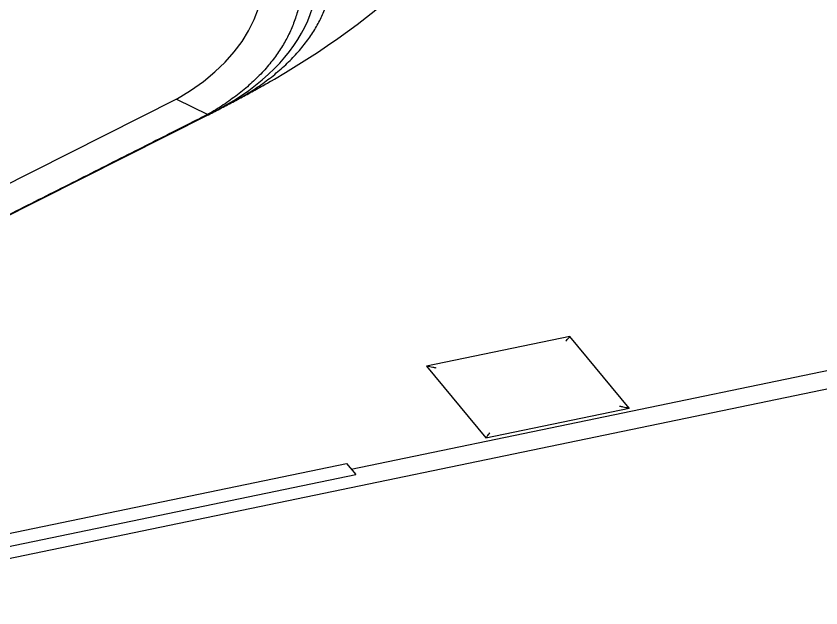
# Model space of a CAD drawing. Header units: millimetres. Extents: x 29838256 to 30236675, y -914750 to -833241.
# Drawn here: x 29973021.7 to 29973519.3, y -837889.9 to -837524 of the extents above; entities that cross this region are included whole.
import ezdxf

# ---------------------------------------------------------------- set-up
doc = ezdxf.new("R2010")
doc.units = ezdxf.units.MM
doc.header["$LTSCALE"] = 600
doc.header["$MEASUREMENT"] = 0
doc.layers.add('e-plan', color=9, linetype='CONTINUOUS')

msp = doc.modelspace()

# ---------------------------------------------------------------- linework, layer by layer
at = {"layer": 'e-plan', "extrusion": (0, -0.866025, 0.5)}
for p, q in [((29973120.98, -837575.33, 37085.59), (29972970.5, -837651.23, 36954.12)), ((29973120.98, -837575.33, 37085.59), (29973140.18, -837584.84, 37069.11)), ((29973140.62, -837584.95, 37068.92), (29972935.03, -837688.65, 36889.3)), ((29973140.62, -837584.95, 37068.92), (29972935.03, -837688.65, 36889.3)), ((29973228.86, -837804.06, 36689.41), (29973965.13, -837651.57, 36953.54)), ((29972869.22, -837889.92, 36540.7), (29973973.17, -837661.27, 36936.73)), ((29973364.15, -837722.01, 36831.52), (29973275.49, -837740.38, 36799.71)), ((29973400.88, -837766.34, 36754.74), (29973364.15, -837722.01, 36831.52)), ((29973275.49, -837740.38, 36799.71), (29973312.22, -837784.71, 36722.93)), ((29973312.22, -837784.71, 36722.93), (29973400.88, -837766.34, 36754.74)), ((29972889.54, -837870.28, 36574.71), (29973225.99, -837800.6, 36695.41)), ((29973225.99, -837800.6, 36695.41), (29973231.73, -837807.53, 36683.4)), ((29972895.28, -837877.21, 36562.71), (29973231.73, -837807.53, 36683.4))]:
    msp.add_line(p, q, dxfattribs=at)
at = {"layer": 'e-plan', "extrusion": (-2.22045e-16, -0.866025, 0.5)}
msp.add_ellipse((29972833.76, -837432.86, 37332.34), major_axis=(-306.86, 152.09, 263.42), ratio=0.707107, start_param=3.141593, end_param=4.712389, dxfattribs=at)
at = {"layer": 'e-plan', "extrusion": (-5.55112e-17, -0.866025, 0.5)}
msp.add_ellipse((29972833.76, -837432.86, 37332.34), major_axis=(306.86, -152.09, -263.42), ratio=0.707107, start_param=0, end_param=1.570796, dxfattribs=at)
at = {"layer": 'e-plan', "extrusion": (1.11022e-16, -0.866025, 0.5)}
msp.add_ellipse((29972823.69, -837437.94, 37323.55), major_axis=(-287.68, 142.58, 246.96), ratio=0.707107, start_param=3.190995, end_param=4.662986, dxfattribs=at)
at = {"layer": 'e-plan', "extrusion": (0, -0.866025, 0.5)}
msp.add_ellipse((29972204.42, -837110.99, 37889.84), major_axis=(945.83, -468.77, -811.94), ratio=0.707107, start_param=0.015021, end_param=0.373423, dxfattribs=at)
at = {"layer": 'e-plan'}
for points, knots in [([(29973160.1, -837574.69, 37086.69), (29973160.16, -837574.65, 37086.76), (29973160.22, -837574.62, 37086.82), (29973163.5, -837572.73, 37090.09), (29973166.64, -837570.79, 37093.46), (29973172.73, -837566.74, 37100.45), (29973175.67, -837564.65, 37104.09), (29973181.3, -837560.31, 37111.6), (29973183.99, -837558.08, 37115.47), (29973189.07, -837553.5, 37123.4), (29973191.47, -837551.16, 37127.45), (29973195.94, -837546.39, 37135.71), (29973198.02, -837543.97, 37139.9), (29973201.84, -837539.08, 37148.36), (29973203.59, -837536.62, 37152.63), (29973206.75, -837531.69, 37161.17), (29973208.16, -837529.23, 37165.44), (29973210.67, -837524.34, 37173.9), (29973211.82, -837521.8, 37178.3), (29973213.87, -837516.57, 37187.35), (29973214.77, -837513.88, 37192.02), (29973216.28, -837508.37, 37201.56), (29973216.89, -837505.55, 37206.45), (29973217.8, -837499.82, 37216.37), (29973218.1, -837496.91, 37221.41), (29973218.38, -837491.03, 37231.59), (29973218.36, -837488.06, 37236.73), (29973218.01, -837482.11, 37247.04), (29973217.67, -837479.13, 37252.21), (29973216.71, -837473.18, 37262.52), (29973216.08, -837470.21, 37267.65), (29973214.56, -837464.35, 37277.8), (29973213.67, -837461.46, 37282.82), (29973211.67, -837455.77, 37292.66), (29973210.51, -837452.85, 37297.72), (29973207.87, -837446.9, 37308.03), (29973206.39, -837443.86, 37313.29), (29973203.09, -837437.72, 37323.93), (29973201.27, -837434.61, 37329.32), (29973197.33, -837428.36, 37340.15), (29973195.19, -837425.21, 37345.59), (29973190.63, -837418.93, 37356.48), (29973188.2, -837415.79, 37361.91), (29973183.07, -837409.56, 37372.71), (29973180.38, -837406.46, 37378.07), (29973174.78, -837400.36, 37388.65), (29973171.87, -837397.34, 37393.86), (29973165.9, -837391.45, 37404.08), (29973162.83, -837388.56, 37409.08), (29973156.62, -837382.94, 37418.81), (29973153.33, -837380.08, 37423.77), (29973146.4, -837374.31, 37433.76), (29973142.76, -837371.39, 37438.81), (29973135.16, -837365.55, 37448.93), (29973131.2, -837362.63, 37454), (29973122.99, -837356.8, 37464.09), (29973118.75, -837353.9, 37469.11), (29973110.03, -837348.17, 37479.04), (29973105.56, -837345.34, 37483.95), (29973096.44, -837339.77, 37493.59), (29973091.79, -837337.03, 37498.32), (29973082.4, -837331.7, 37507.56), (29973077.66, -837329.1, 37512.07), (29973072.8, -837326.53, 37516.52), (29973072.71, -837326.48, 37516.61), (29973072.62, -837326.43, 37516.69)], [19.600922, 19.600922, 19.600922, 19.600922, 19.992056, 19.992056, 39.984112, 39.984112, 59.976168, 59.976168, 79.968224, 79.968224, 99.96028, 99.96028, 119.952336, 119.952336, 139.944393, 139.944393, 159.936449, 159.936449, 179.929657, 179.929657, 199.922865, 199.922865, 219.916072, 219.916072, 239.90928, 239.90928, 259.902488, 259.902488, 279.895696, 279.895696, 299.888904, 299.888904, 319.882112, 319.882112, 339.877344, 339.877344, 359.872577, 359.872577, 379.867809, 379.867809, 399.863041, 399.863041, 419.858274, 419.858274, 439.853506, 439.853506, 459.848738, 459.848738, 479.843971, 479.843971, 499.842497, 499.842497, 519.841023, 519.841023, 539.839549, 539.839549, 559.838075, 559.838075, 579.836601, 579.836601, 599.835127, 599.835127, 619.833653, 619.833653, 620.231169, 620.231169, 620.231169, 620.231169]), ([(29973052.78, -837336.59, 37499.09), (29973052.88, -837336.64, 37499.01), (29973052.97, -837336.69, 37498.92), (29973057.82, -837339.26, 37494.47), (29973062.56, -837341.86, 37489.97), (29973071.95, -837347.19, 37480.73), (29973076.59, -837349.92, 37476), (29973085.71, -837355.49, 37466.36), (29973090.18, -837358.32, 37461.45), (29973098.89, -837364.05, 37451.53), (29973103.14, -837366.95, 37446.51), (29973111.34, -837372.77, 37436.42), (29973115.3, -837375.7, 37431.35), (29973122.9, -837381.54, 37421.24), (29973126.54, -837384.45, 37416.19), (29973133.47, -837390.22, 37406.2), (29973136.76, -837393.08, 37401.25), (29973142.96, -837398.7, 37391.52), (29973146.03, -837401.59, 37386.52), (29973152, -837407.48, 37376.3), (29973154.9, -837410.5, 37371.09), (29973160.5, -837416.6, 37360.51), (29973163.2, -837419.7, 37355.15), (29973168.32, -837425.93, 37344.35), (29973170.75, -837429.07, 37338.92), (29973175.32, -837435.35, 37328.04), (29973177.45, -837438.49, 37322.59), (29973181.39, -837444.75, 37311.76), (29973183.21, -837447.86, 37306.37), (29973186.5, -837454, 37295.73), (29973187.99, -837457.03, 37290.48), (29973190.63, -837462.99, 37280.17), (29973191.78, -837465.91, 37275.11), (29973193.78, -837471.59, 37265.26), (29973194.68, -837474.49, 37260.25), (29973196.2, -837480.35, 37250.09), (29973196.83, -837483.31, 37244.96), (29973197.79, -837489.26, 37234.66), (29973198.12, -837492.25, 37229.49), (29973198.47, -837498.2, 37219.18), (29973198.49, -837501.17, 37214.04), (29973198.21, -837507.05, 37203.86), (29973197.91, -837509.96, 37198.81), (29973197, -837515.69, 37188.89), (29973196.39, -837518.51, 37184.01), (29973194.88, -837524.02, 37174.46), (29973193.98, -837526.71, 37169.79), (29973191.92, -837531.94, 37160.74), (29973190.77, -837534.48, 37156.34), (29973188.26, -837539.37, 37147.88), (29973186.85, -837541.83, 37143.6), (29973183.69, -837546.76, 37135.07), (29973181.94, -837549.23, 37130.8), (29973178.12, -837554.11, 37122.33), (29973176.04, -837556.53, 37118.14), (29973171.56, -837561.3, 37109.88), (29973169.17, -837563.65, 37105.82), (29973164.08, -837568.22, 37097.89), (29973161.39, -837570.46, 37094.02), (29973155.76, -837574.8, 37086.51), (29973152.82, -837576.89, 37082.87), (29973146.73, -837580.94, 37075.87), (29973143.58, -837582.88, 37072.51), (29973140.3, -837584.77, 37069.23), (29973140.24, -837584.81, 37069.17), (29973140.18, -837584.84, 37069.11)], [19.600922, 19.600922, 19.600922, 19.600922, 19.992056, 19.992056, 39.984112, 39.984112, 59.976168, 59.976168, 79.968224, 79.968224, 99.96028, 99.96028, 119.952336, 119.952336, 139.944393, 139.944393, 159.936449, 159.936449, 179.929657, 179.929657, 199.922865, 199.922865, 219.916072, 219.916072, 239.90928, 239.90928, 259.902488, 259.902488, 279.895696, 279.895696, 299.888904, 299.888904, 319.882112, 319.882112, 339.877344, 339.877344, 359.872577, 359.872577, 379.867809, 379.867809, 399.863041, 399.863041, 419.858274, 419.858274, 439.853506, 439.853506, 459.848738, 459.848738, 479.843971, 479.843971, 499.842497, 499.842497, 519.841023, 519.841023, 539.839549, 539.839549, 559.838075, 559.838075, 579.836601, 579.836601, 599.835127, 599.835127, 619.833653, 619.833653, 620.231169, 620.231169, 620.231169, 620.231169]), ([(29973140.62, -837584.95, 37068.92), (29973143.33, -837583.58, 37071.29), (29973146.03, -837582.2, 37073.68), (29973151.38, -837579.43, 37078.48), (29973154.04, -837578.03, 37080.9), (29973159.33, -837575.23, 37085.76), (29973161.95, -837573.81, 37088.21), (29973167.16, -837570.97, 37093.14), (29973169.74, -837569.54, 37095.61), (29973174.88, -837566.66, 37100.59), (29973177.43, -837565.22, 37103.1), (29973179.95, -837563.76, 37105.62)], [3.42985751, 3.42985751, 3.42985751, 3.42985751, 3.43913003, 3.43913003, 3.44840255, 3.44840255, 3.45767507, 3.45767507, 3.46694759, 3.46694759, 3.47622011, 3.47622011, 3.47622011, 3.47622011]), ([(29973140.18, -837584.84, 37069.11), (29973138.49, -837585.7, 37067.63), (29973136.77, -837586.56, 37066.13), (29973129.8, -837590.08, 37060.04), (29973124.37, -837592.82, 37055.3), (29973113.24, -837598.43, 37045.56), (29973107.52, -837601.32, 37040.57), (29973095.86, -837607.2, 37030.38), (29973089.91, -837610.2, 37025.18), (29973077.85, -837616.29, 37014.64), (29973071.74, -837619.37, 37009.3), (29973059.43, -837625.58, 36998.54), (29973053.24, -837628.71, 36993.13), (29973040.84, -837634.97, 36982.29), (29973034.63, -837638.1, 36976.87), (29973022.32, -837644.32, 36966.1), (29973016.2, -837647.4, 36960.75), (29973004.16, -837653.48, 36950.22), (29972997.94, -837656.62, 36944.79), (29972985.18, -837663.06, 36933.63), (29972978.63, -837666.36, 36927.91), (29972965.64, -837672.92, 36916.55), (29972959.22, -837676.16, 36910.93), (29972952.71, -837679.45, 36905.25)], [2681.442049, 2681.442049, 2681.442049, 2681.442049, 2691.128265, 2691.128265, 2720.516374, 2720.516374, 2749.904482, 2749.904482, 2779.292591, 2779.292591, 2808.6807, 2808.6807, 2838.068808, 2838.068808, 2867.456917, 2867.456917, 2896.845025, 2896.845025, 2926.186519, 2926.186519, 2955.528013, 2955.528013, 2983.262937, 2983.262937, 2983.262937, 2983.262937]), ([(29973361.65, -837725.03, 36826.3), (29973361.66, -837725.02, 36826.31), (29973361.66, -837725.01, 36826.32), (29973361.96, -837724.65, 36826.95), (29973362.24, -837724.32, 36827.53), (29973363.11, -837723.27, 36829.34), (29973363.57, -837722.72, 36830.3), (29973364.05, -837722.14, 36831.3), (29973364.15, -837722.01, 36831.52), (29973364.15, -837722.01, 36831.52)], [-0.054665, -0.054665, -0.054665, -0.054665, 0, 0, 2.886993, 2.886993, 9.76026, 9.76026, 14.748006, 14.748006, 14.748006, 14.748006]), ([(29973281.51, -837741.63, 36797.55), (29973281.5, -837741.62, 36797.56), (29973281.49, -837741.62, 36797.56), (29973280.76, -837741.47, 36797.82), (29973280.09, -837741.33, 36798.06), (29973278, -837740.9, 36798.81), (29973276.9, -837740.67, 36799.21), (29973275.74, -837740.43, 36799.62), (29973275.49, -837740.38, 36799.71), (29973275.49, -837740.38, 36799.71)], [-0.054665, -0.054665, -0.054665, -0.054665, 0, 0, 2.886993, 2.886993, 9.76026, 9.76026, 14.748006, 14.748006, 14.748006, 14.748006]), ([(29973394.85, -837765.1, 36756.9), (29973394.86, -837765.1, 36756.89), (29973394.88, -837765.1, 36756.89), (29973395.6, -837765.25, 36756.63), (29973396.27, -837765.39, 36756.39), (29973398.36, -837765.82, 36755.64), (29973399.47, -837766.05, 36755.24), (29973400.63, -837766.29, 36754.83), (29973400.88, -837766.34, 36754.74), (29973400.88, -837766.34, 36754.74)], [-0.054665, -0.054665, -0.054665, -0.054665, 0, 0, 2.886993, 2.886993, 9.76026, 9.76026, 14.748006, 14.748006, 14.748006, 14.748006]), ([(29973312.22, -837784.71, 36722.93), (29973312.22, -837784.71, 36722.93), (29973312.32, -837784.58, 36723.15), (29973312.8, -837784, 36724.15), (29973313.26, -837783.45, 36725.11), (29973314.12, -837782.41, 36726.92), (29973314.4, -837782.07, 36727.5), (29973314.7, -837781.71, 36728.13), (29973314.71, -837781.7, 36728.14), (29973314.71, -837781.69, 36728.15)], [20.558259, 20.558259, 20.558259, 20.558259, 24.227592, 24.227592, 29.284044, 29.284044, 31.407917, 31.407917, 31.448132, 31.448132, 31.448132, 31.448132])]:
    msp.add_open_spline(points, degree=3, knots=knots, dxfattribs=at)

doc.saveas('drawing.dxf')
